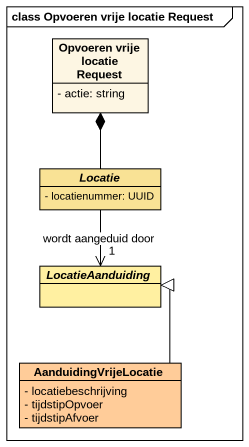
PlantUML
@startuml
mainframe class Opvoeren vrije locatie Request
hide circle
hide empty members
skinparam classAttributeIconSize 0
class "Opvoeren vrije locatie Request" as Opvoeren_vrije_locatie {
  - actie: string
}
abstract class Locatie #F9E295 {
  - locatienummer: UUID
}
abstract class LocatieAanduiding #FFF0A1
class AanduidingVrijeLocatie #FFCC99 {
  - locatiebeschrijving
  - tijdstipOpvoer
  - tijdstipAfvoer
}
Locatie -up-* Opvoeren_vrije_locatie
Locatie --> "1" LocatieAanduiding : wordt aangeduid door
AanduidingVrijeLocatie -up-|> LocatieAanduiding
@enduml
